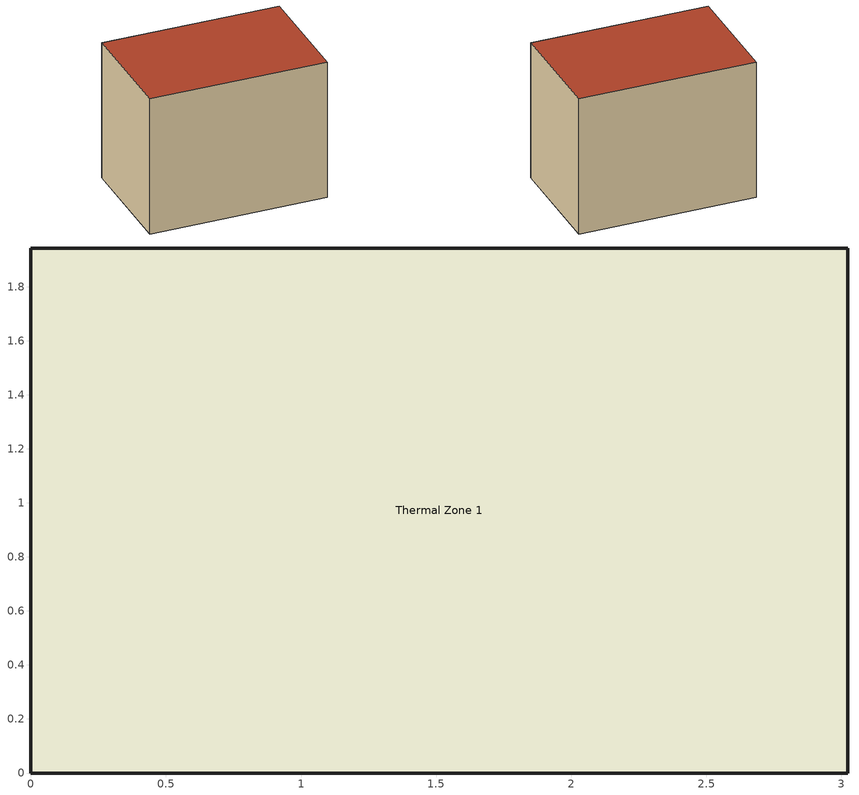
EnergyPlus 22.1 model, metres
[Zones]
Thermal Zone 1
 floor ground (BND FLOOR): 3.02,1.94 3.02,0 0,0 0,1.94 z0
 wall outside (BND WALL): 3.02,0 3.02,1.94 0,1.94 0,0 3.02,0 z0:2.44
 roof outside (BND CEILING): 3.02,0 3.02,1.94 0,1.94 0,0 z2.44
[Building]
Building 1: Maximum Number of Warmup Days=300
[Site:Location]
MONTREAL INTL A: Latitude {deg}=45.47; Longitude {deg}=-73.74; Time Zone {hr}=-5; Elevation {m}=36
[Material]
LAYER001: Roughness=Smooth; Thickness {m}=0.165; Conductivity {W/m-K}=0.0188; Density {kg/m3}=113.17; Specific Heat {J/kg-K}=100; Thermal Absorptance=0.9; Solar Absorptance=0.4; Visible Absorptance=0.7
[Construction]
BND CEILING; BND FLOOR; BND WALL: LAYER001
[Zone]
Thermal Zone 1: Multiplier=1; Part of Total Floor Area=Yes
[ZoneControl:Thermostat]
Thermal Zone 1 Thermostat: Zone or ZoneList=Thermal Zone 1; Control Type Schedule=Thermal Zone 1 Thermostat Schedule; Control 1=Thermostat Setpoint Dual Setpoint 1; Temperature Difference Between Cutout And Setpoint {deltaC}=0
[ThermostatSetpoint:DualSetpoint]
Thermostat Setpoint Dual Setpoint 1: Heating Setpoint Temperature Schedule=Temperature Setpoint; Cooling Setpoint Temperature Schedule=Temperature Setpoint
[Zone equipment]
Thermal Zone 1: Thermal Zone 1 Ideal Loads Air System
[ZoneHVAC:IdealLoadsAirSystem]
Thermal Zone 1 Ideal Loads Air System: Maximum Heating Supply Air Temperature [C]=50; Minimum Cooling Supply Air Temperature [C]=13; Maximum Heating Supply Air Humidity Ratio [kg-H20/kg-air]=0.0156; Minimum Cooling Supply Air Humidity Ratio [kg-H20/kg-air]=0.0077; Heating Limit=NoLimit; Cooling Limit=NoLimit; Dehumidification Control Type=ConstantSensibleHeatRatio; Cooling Sensible Heat Ratio=0.7; Humidification Control Type=None; Demand Controlled Ventilation Type=None; Outdoor Air Economizer Type=NoEconomizer; Heat Recovery Type=None; Sensible Heat Recovery Effectiveness=0.7; Latent Heat Recovery Effectiveness=0.65
[OtherEquipment] Zone or ZoneList or Space or SpaceList=Thermal Zone 1; SCHEDULE=ALWAYSON; Design Level calculation method=EquipmentLevel; Design Level {W}=0; Fraction Lost=0; Carbon Dioxide Generation Rate=0
Name | Fraction Latent | Fraction Radiant
OTHEQ_SENSIBLE | 0
OTHEQ_LATENT | 1
OTHEQ_RAD |  | 1
[PythonPlugin:Instance]
Heating Setpoint Override: Run During Warmup Days=Yes; Python Module=main; Plugin Class=type205
[PythonPlugin:Variables]
MyGlobals: Variable Name 1=VegTemp
[PythonPlugin:OutputVariable]
Vegetation Temperature: Python Plugin Variable=VegTemp; Type of Data in Variable=Averaged; Update Frequency=ZoneTimestep; Units=C
[Schedule:Compact]
Thermal Zone 1 Thermostat Schedule: Through: 12/31, For: AllDays, Until: 24:00, 4
[Schedule:Day:Interval]
Schedule Day 1: No, 24:00, 21
[Schedule:Week:Daily]
Temperature Setpoint Week Rule - Jan1-Dec31: Schedule Day 1, Schedule Day 1, Schedule Day 1, Schedule Day 1, Schedule Day 1, Schedule Day 1, Schedule Day 1, Schedule Day 1, Schedule Day 1, Schedule Day 1, Schedule Day 1, Schedule Day 1
[Schedule:Year]
Temperature Setpoint: Temperature Setpoint Week Rule - Jan1-Dec31, 1, 1, 12, 31
[Schedule:Constant]
AlwaysOn: Hourly Value=1
